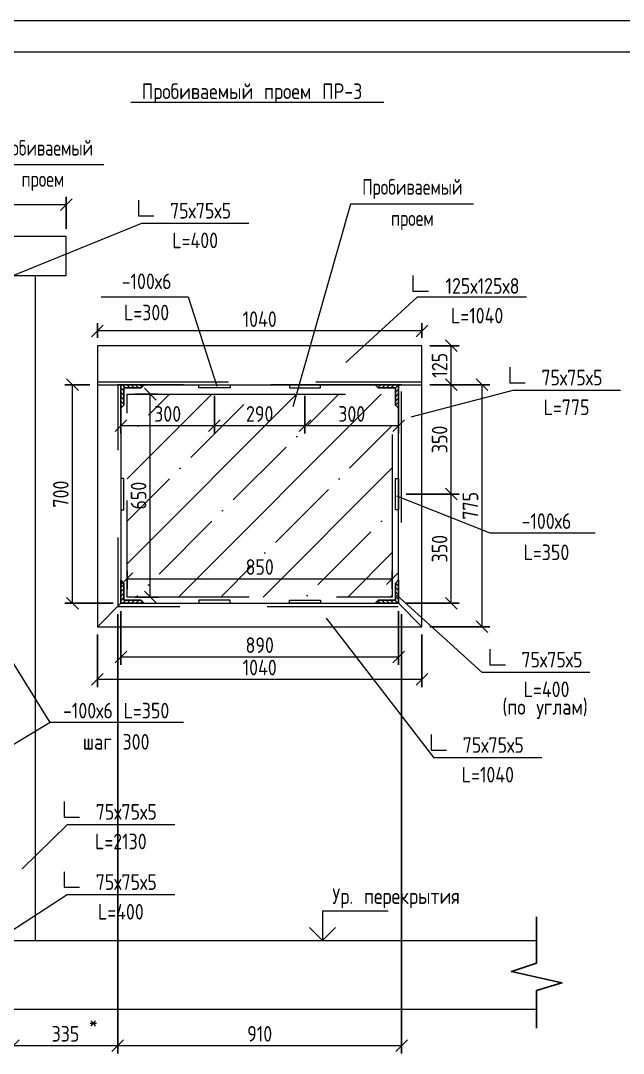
# Model space of a CAD drawing. Header units: metres. Extents: x 14591 to 15202, y 5442 to 5571.
# Drawn here: x 14862.02 to 14871.68, y 5490.92 to 5507.46 of the extents above; entities that cross this region are included whole.
import ezdxf
from ezdxf.enums import TextEntityAlignment as Align

# ---------------------------------------------------------------- set-up
doc = ezdxf.new("R2010")
doc.units = ezdxf.units.M
doc.header["$MEASUREMENT"] = 0
doc.linetypes.add('DGN Style 2', pattern=[3.4985997764467847, 2.099159865868071, -1.399439910578714])
doc.linetypes.add('DGN Style 3', pattern=[4.898039687025499, 3.498599776446785, -1.399439910578714])
doc.layers.get('Defpoints').update_dxf_attribs({"lineweight": 0})
for name, color, linetype, lineweight in [('Level 2', 7, 'Continuous', 0), ('Level 50', 7, 'Continuous', 0), ('Стойки', 7, 'Continuous', 13), ('ЧЕРТЕЖ', 7, 'Continuous', 0)]:
    doc.layers.add(name, color=color, linetype=linetype, lineweight=lineweight)
doc.styles.add('Style-txt', font='txt.shx')
doc.dimstyles.new('20', dxfattribs={"dimtxt": 0.25, "dimasz": 0.1875, "dimexe": 0.125, "dimexo": 0.125, "dimgap": 0.0625, "dimtad": 1, "dimdec": 0, "dimlfac": 200, "dimzin": 11, "dimdsep": 46, "dimtxsty": 'Style-txt', "dimblk": 'OBLIQUE', "dimcen": 0.09000000000000001, "dimclrd": 7, "dimadec": 4, "dimazin": 3, "dimtfac": 1, "dimtdec": 0, "dimtmove": 0, "dimatfit": 1, "dimldrblk": 'TerminatorOpen', "dimfxl": 1, "dimfrac": 2, "dimtzin": 11, "dimlwd": 0, "dimarcsym": 0})

# ---------------------------------------------------------------- blocks, each defined once
blk = doc.blocks.new('*U150')
at = {"layer": 'Level 50', "color": 7, "linetype": 'Continuous', "lineweight": 0}
blk.add_line((-20.48720038832835, 14.49995624570965), (20.51279961166802, 14.49995624570965), dxfattribs=at)
at = {"layer": 'Level 50', "color": 7, "linetype": 'Continuous', "lineweight": 13}
blk.add_line((-18.48720038832835, 13.99995624570965), (20.01279961166802, 13.99995624570965), dxfattribs=at)
blk = doc.blocks.new('формат_А3')
at = {"layer": 'Level 50', "color": 7, "linetype": 'Continuous', "lineweight": 13}
blk.add_blockref('*U150', (20.48720038832835, -14.49995624570965), dxfattribs=at)
blk = doc.blocks.new('_Oblique')
at = {"color": 0, "linetype": 'ByBlock', "lineweight": -2}
blk.add_line((0.5, 0.5), (-0.5, -0.5), dxfattribs=at)
blk = doc.blocks.new('*D206')
at = {"layer": 'Defpoints', "color": 0, "linetype": 'Continuous', "lineweight": 40, "transparency": 16777216}
for p in [(14862.74852522659, 5504.516318882322), (14856.24852522659, 5504.005004965271), (14862.74852522659, 5504.005004965271)]:
    blk.add_point(p, dxfattribs=at)
at = {"layer": 'ЧЕРТЕЖ', "color": 0, "linetype": 'Continuous', "lineweight": -2, "transparency": 16777216}
for p, q in [((14856.24852522659, 5504.130004965271), (14856.24852522659, 5504.641318882322)), ((14862.74852522659, 5504.130004965271), (14862.74852522659, 5504.641318882322))]:
    blk.add_line(p, q, dxfattribs=at)
at = {"layer": 'ЧЕРТЕЖ', "color": 7, "linetype": 'Continuous', "lineweight": 0, "transparency": 16777216}
blk.add_line((14856.24852522659, 5504.516318882322), (14862.74852522659, 5504.516318882322), dxfattribs=at)
at = {"layer": 'ЧЕРТЕЖ', "color": 7, "linetype": 'Continuous', "lineweight": 0, "transparency": 16777216, "xscale": 0.1875, "yscale": 0.1875, "zscale": 0.1875, "rotation": 180}
blk.add_blockref('_Oblique', (14856.24852522659, 5504.516318882322), dxfattribs=at)
at = {"layer": 'ЧЕРТЕЖ', "color": 7, "linetype": 'Continuous', "lineweight": 0, "transparency": 16777216, "xscale": 0.1875, "yscale": 0.1875, "zscale": 0.1875}
blk.add_blockref('_Oblique', (14862.74852522659, 5504.516318882322), dxfattribs=at)
at = {"layer": 'ЧЕРТЕЖ', "color": 0, "linetype": 'Continuous', "lineweight": 0, "transparency": 16777216, "insert": (14859.49852522659, 5504.703818882322), "char_height": 0.25, "attachment_point": 5, "style": 'Style-txt'}
blk.add_mtext('\\H1x;\\W0.8;1300', dxfattribs=at)
blk = doc.blocks.new('TerminatorOpen')
at = {"color": 0, "linetype": 'ByBlock', "lineweight": -2}
for q in [(-1, 0.5), (-1, 0), (-1, -0.5)]:
    blk.add_line((0, 0), q, dxfattribs=at)
blk = doc.blocks.new('*D209')
at = {"layer": 'Defpoints', "color": 0, "linetype": 'Continuous', "lineweight": 40, "transparency": 16777216}
for p in [(14863.24852522659, 5502.494174876797), (14863.24852522659, 5502.255004965223), (14868.44852522658, 5502.255004965223)]:
    blk.add_point(p, dxfattribs=at)
at = {"layer": 'ЧЕРТЕЖ', "color": 0, "linetype": 'Continuous', "lineweight": -2, "transparency": 16777216}
for p, q in [((14863.24852522659, 5502.380004965223), (14863.24852522659, 5502.619174876797)), ((14868.44852522658, 5502.380004965223), (14868.44852522658, 5502.619174876797))]:
    blk.add_line(p, q, dxfattribs=at)
at = {"layer": 'ЧЕРТЕЖ', "color": 7, "linetype": 'Continuous', "lineweight": 0, "transparency": 16777216}
blk.add_line((14868.44852522658, 5502.494174876797), (14863.24852522659, 5502.494174876797), dxfattribs=at)
at = {"layer": 'ЧЕРТЕЖ', "color": 7, "linetype": 'Continuous', "lineweight": 0, "transparency": 16777216, "xscale": 0.1875, "yscale": 0.1875, "zscale": 0.1875, "rotation": 180}
blk.add_blockref('_Oblique', (14863.24852522659, 5502.494174876797), dxfattribs=at)
at = {"layer": 'ЧЕРТЕЖ', "color": 7, "linetype": 'Continuous', "lineweight": 0, "transparency": 16777216, "xscale": 0.1875, "yscale": 0.1875, "zscale": 0.1875}
blk.add_blockref('_Oblique', (14868.44852522658, 5502.494174876797), dxfattribs=at)
at = {"layer": 'ЧЕРТЕЖ', "color": 0, "linetype": 'Continuous', "lineweight": 0, "transparency": 16777216, "insert": (14865.84852522659, 5502.681674876797), "char_height": 0.25, "attachment_point": 5, "style": 'Style-txt'}
blk.add_mtext('\\H1x;\\W0.8;1040', dxfattribs=at)
blk = doc.blocks.new('*U210')
at = {"layer": 'Стойки', "linetype": 'Continuous', "lineweight": 0, "extrusion": (0, 0, -1)}
h = blk.add_hatch(dxfattribs=at)
h.set_pattern_fill('HATCH', style=0, pattern_type=2)
h.set_pattern_definition([(315, (0.309935, 0.609779), (-0.07071067811865475, -0.07071067811865477), [])])
h.paths.add_polyline_path([(0.3749929339355731, -0.3749647436852683), (-0.3750070660644269, -0.3749647436852683), (-0.2750070660622441, -0.2749647436849045), (0.2749929339370283, -0.2749647436849045), (0.2749929339370283, 0.2750352563143679), (0.3749929339355731, 0.3750352563147317)])
at = {"layer": 'Стойки', "color": 7, "linetype": 'Continuous', "lineweight": 13, "extrusion": (0, 0, -1), "flags": 128}
blk.add_lwpolyline([(0.3749929339355731, 0.3750352563147317), (0.2749929339370283, 0.2750352563143679), (0.2749929339370283, -0.2749647436849045), (-0.2750070660622441, -0.2749647436849045), (-0.3750070660644269, -0.3749647436852683), (0.3749929339355731, -0.3749647436852683), (0.3749929339355731, 0.3750352563147317)], close=True, dxfattribs=at)
at = {"layer": 'Стойки', "color": 7, "linetype": 'Continuous', "lineweight": 0, "extrusion": (0, 0, -1), "flags": 128}
blk.add_lwpolyline([(0.3749929339355731, -0.3749647436852683), (-0.3750070660644269, -0.3749647436852683), (-0.2750070660622441, -0.2749647436849045), (0.2749929339370283, -0.2749647436849045), (0.2749929339370283, 0.2750352563143679), (0.3749929339355731, 0.3750352563147317), (0.3749929339355731, -0.3749647436852683)], close=True, dxfattribs=at)
blk = doc.blocks.new('*D213')
at = {"layer": 'Defpoints', "color": 0, "linetype": 'Continuous', "lineweight": 40, "transparency": 16777216}
for p in [(14865.12352522659, 5501.580004965223), (14863.62352522659, 5501.442504965224), (14865.12352522659, 5500.976846075588)]:
    blk.add_point(p, dxfattribs=at)
at = {"layer": 'ЧЕРТЕЖ', "color": 0, "linetype": 'Continuous', "lineweight": -2, "transparency": 16777216}
for p, q in [((14865.12352522659, 5501.455004965223), (14865.12352522659, 5500.851846075588)), ((14863.62352522659, 5501.317504965224), (14863.62352522659, 5500.851846075588))]:
    blk.add_line(p, q, dxfattribs=at)
at = {"layer": 'ЧЕРТЕЖ', "color": 7, "linetype": 'Continuous', "lineweight": 0, "transparency": 16777216}
blk.add_line((14863.62352522659, 5500.976846075588), (14865.12352522659, 5500.976846075588), dxfattribs=at)
at = {"layer": 'ЧЕРТЕЖ', "color": 7, "linetype": 'Continuous', "lineweight": 0, "transparency": 16777216, "xscale": 0.1875, "yscale": 0.1875, "zscale": 0.1875, "rotation": 180}
blk.add_blockref('_Oblique', (14863.62352522659, 5500.976846075588), dxfattribs=at)
at = {"layer": 'ЧЕРТЕЖ', "color": 7, "linetype": 'Continuous', "lineweight": 0, "transparency": 16777216, "xscale": 0.1875, "yscale": 0.1875, "zscale": 0.1875}
blk.add_blockref('_Oblique', (14865.12352522659, 5500.976846075588), dxfattribs=at)
at = {"layer": 'ЧЕРТЕЖ', "color": 0, "linetype": 'Continuous', "lineweight": 0, "transparency": 16777216, "insert": (14864.37352522659, 5501.164346075588), "char_height": 0.25, "attachment_point": 5, "style": 'Style-txt'}
blk.add_mtext('\\H1x;\\W0.8;300', dxfattribs=at)
blk = doc.blocks.new('*D211')
at = {"layer": 'Defpoints', "color": 0, "linetype": 'Continuous', "lineweight": 40, "transparency": 16777216}
for p in [(14865.12352522659, 5501.580004965223), (14866.57352522658, 5501.580004965223), (14866.57352522658, 5500.976846075588)]:
    blk.add_point(p, dxfattribs=at)
at = {"layer": 'ЧЕРТЕЖ', "color": 0, "linetype": 'Continuous', "lineweight": -2, "transparency": 16777216}
for p, q in [((14865.12352522659, 5501.455004965223), (14865.12352522659, 5500.851846075588)), ((14866.57352522658, 5501.455004965223), (14866.57352522658, 5500.851846075588))]:
    blk.add_line(p, q, dxfattribs=at)
at = {"layer": 'ЧЕРТЕЖ', "color": 7, "linetype": 'Continuous', "lineweight": 0, "transparency": 16777216}
blk.add_line((14865.12352522659, 5500.976846075588), (14866.57352522658, 5500.976846075588), dxfattribs=at)
at = {"layer": 'ЧЕРТЕЖ', "color": 7, "linetype": 'Continuous', "lineweight": 0, "transparency": 16777216, "xscale": 0.1875, "yscale": 0.1875, "zscale": 0.1875, "rotation": 180}
blk.add_blockref('_Oblique', (14865.12352522659, 5500.976846075588), dxfattribs=at)
at = {"layer": 'ЧЕРТЕЖ', "color": 7, "linetype": 'Continuous', "lineweight": 0, "transparency": 16777216, "xscale": 0.1875, "yscale": 0.1875, "zscale": 0.1875}
blk.add_blockref('_Oblique', (14866.57352522658, 5500.976846075588), dxfattribs=at)
at = {"layer": 'ЧЕРТЕЖ', "color": 0, "linetype": 'Continuous', "lineweight": 0, "transparency": 16777216, "insert": (14865.84852522659, 5501.164346075588), "char_height": 0.25, "attachment_point": 5, "style": 'Style-txt'}
blk.add_mtext('\\H1x;\\W0.8;290', dxfattribs=at)
blk = doc.blocks.new('*D212')
at = {"layer": 'Defpoints', "color": 0, "linetype": 'Continuous', "lineweight": 40, "transparency": 16777216}
for p in [(14866.57352522658, 5501.580004965223), (14868.07352522658, 5501.630004965224), (14868.07352522658, 5500.976846075588)]:
    blk.add_point(p, dxfattribs=at)
at = {"layer": 'ЧЕРТЕЖ', "color": 0, "linetype": 'Continuous', "lineweight": -2, "transparency": 16777216}
for p, q in [((14866.57352522658, 5501.455004965223), (14866.57352522658, 5500.851846075588)), ((14868.07352522658, 5501.505004965224), (14868.07352522658, 5500.851846075588))]:
    blk.add_line(p, q, dxfattribs=at)
at = {"layer": 'ЧЕРТЕЖ', "color": 7, "linetype": 'Continuous', "lineweight": 0, "transparency": 16777216}
blk.add_line((14866.57352522658, 5500.976846075588), (14868.07352522658, 5500.976846075588), dxfattribs=at)
at = {"layer": 'ЧЕРТЕЖ', "color": 7, "linetype": 'Continuous', "lineweight": 0, "transparency": 16777216, "xscale": 0.1875, "yscale": 0.1875, "zscale": 0.1875, "rotation": 180}
blk.add_blockref('_Oblique', (14866.57352522658, 5500.976846075588), dxfattribs=at)
at = {"layer": 'ЧЕРТЕЖ', "color": 7, "linetype": 'Continuous', "lineweight": 0, "transparency": 16777216, "xscale": 0.1875, "yscale": 0.1875, "zscale": 0.1875}
blk.add_blockref('_Oblique', (14868.07352522658, 5500.976846075588), dxfattribs=at)
at = {"layer": 'ЧЕРТЕЖ', "color": 0, "linetype": 'Continuous', "lineweight": 0, "transparency": 16777216, "insert": (14867.32352522658, 5501.164346075588), "char_height": 0.25, "attachment_point": 5, "style": 'Style-txt'}
blk.add_mtext('\\H1x;\\W0.8;300', dxfattribs=at)
blk = doc.blocks.new('*D216')
at = {"layer": 'Defpoints', "color": 0, "linetype": 'Continuous', "lineweight": 40, "transparency": 16777216}
for p in [(14868.07352522658, 5499.880004965222), (14868.91923371662, 5499.880004965222), (14868.07352522658, 5498.130004965222)]:
    blk.add_point(p, dxfattribs=at)
at = {"layer": 'ЧЕРТЕЖ', "color": 0, "linetype": 'Continuous', "lineweight": -2, "transparency": 16777216}
for p, q in [((14868.19852522658, 5499.880004965222), (14869.04423371662, 5499.880004965222)), ((14868.19852522658, 5498.130004965222), (14869.04423371662, 5498.130004965222))]:
    blk.add_line(p, q, dxfattribs=at)
at = {"layer": 'ЧЕРТЕЖ', "color": 7, "linetype": 'Continuous', "lineweight": 0, "transparency": 16777216}
blk.add_line((14868.91923371662, 5498.130004965222), (14868.91923371662, 5499.880004965222), dxfattribs=at)
at = {"layer": 'ЧЕРТЕЖ', "color": 7, "linetype": 'Continuous', "lineweight": 0, "transparency": 16777216, "xscale": 0.1875, "yscale": 0.1875, "zscale": 0.1875}
for p, rotation in [((14868.91923371662, 5499.880004965222), 90), ((14868.91923371662, 5498.130004965222), 270)]:
    blk.add_blockref('_Oblique', p, dxfattribs=dict(at, rotation=rotation))
at = {"layer": 'ЧЕРТЕЖ', "color": 0, "linetype": 'Continuous', "lineweight": 0, "transparency": 16777216, "insert": (14868.73173371662, 5499.005004965225), "char_height": 0.25, "attachment_point": 5, "rotation": 90, "style": 'Style-txt'}
blk.add_mtext('\\H1x;\\W0.8;350', dxfattribs=at)
blk = doc.blocks.new('*D214')
at = {"layer": 'Defpoints', "color": 0, "linetype": 'Continuous', "lineweight": 40, "transparency": 16777216}
for p in [(14868.44852522658, 5501.630004965223), (14868.91923371662, 5501.630004965223), (14868.07352522658, 5499.880004965222)]:
    blk.add_point(p, dxfattribs=at)
at = {"layer": 'ЧЕРТЕЖ', "color": 0, "linetype": 'Continuous', "lineweight": -2, "transparency": 16777216}
for p, q in [((14868.57352522658, 5501.630004965223), (14869.04423371662, 5501.630004965223)), ((14868.19852522658, 5499.880004965222), (14869.04423371662, 5499.880004965222))]:
    blk.add_line(p, q, dxfattribs=at)
at = {"layer": 'ЧЕРТЕЖ', "color": 7, "linetype": 'Continuous', "lineweight": 0, "transparency": 16777216}
blk.add_line((14868.91923371662, 5499.880004965222), (14868.91923371662, 5501.630004965223), dxfattribs=at)
at = {"layer": 'ЧЕРТЕЖ', "color": 7, "linetype": 'Continuous', "lineweight": 0, "transparency": 16777216, "xscale": 0.1875, "yscale": 0.1875, "zscale": 0.1875}
for p, rotation in [((14868.91923371662, 5501.630004965223), 90), ((14868.91923371662, 5499.880004965222), 270)]:
    blk.add_blockref('_Oblique', p, dxfattribs=dict(at, rotation=rotation))
at = {"layer": 'ЧЕРТЕЖ', "color": 0, "linetype": 'Continuous', "lineweight": 0, "transparency": 16777216, "insert": (14868.73173371662, 5500.755004965225), "char_height": 0.25, "attachment_point": 5, "rotation": 90, "style": 'Style-txt'}
blk.add_mtext('\\H1x;\\W0.8;350', dxfattribs=at)
blk = doc.blocks.new('*D215')
at = {"layer": 'Defpoints', "color": 0, "linetype": 'Continuous', "lineweight": 40, "transparency": 16777216}
for p in [(14868.44852522658, 5502.255004965223), (14868.91923371662, 5502.255004965223), (14868.44852522658, 5501.630004965223)]:
    blk.add_point(p, dxfattribs=at)
at = {"layer": 'ЧЕРТЕЖ', "color": 0, "linetype": 'Continuous', "lineweight": -2, "transparency": 16777216}
for p, q in [((14868.57352522658, 5502.255004965223), (14869.04423371662, 5502.255004965223)), ((14868.57352522658, 5501.630004965223), (14869.04423371662, 5501.630004965223))]:
    blk.add_line(p, q, dxfattribs=at)
at = {"layer": 'ЧЕРТЕЖ', "color": 7, "linetype": 'Continuous', "lineweight": 0, "transparency": 16777216}
blk.add_line((14868.91923371662, 5501.630004965223), (14868.91923371662, 5502.255004965223), dxfattribs=at)
at = {"layer": 'ЧЕРТЕЖ', "color": 7, "linetype": 'Continuous', "lineweight": 0, "transparency": 16777216, "xscale": 0.1875, "yscale": 0.1875, "zscale": 0.1875}
for p, rotation in [((14868.91923371662, 5502.255004965223), 90), ((14868.91923371662, 5501.630004965223), 270)]:
    blk.add_blockref('_Oblique', p, dxfattribs=dict(at, rotation=rotation))
at = {"layer": 'ЧЕРТЕЖ', "color": 0, "linetype": 'Continuous', "lineweight": 0, "transparency": 16777216, "insert": (14868.73173371662, 5501.942504965225), "char_height": 0.25, "attachment_point": 5, "rotation": 90, "style": 'Style-txt'}
blk.add_mtext('\\H1x;\\W0.8;125', dxfattribs=at)
blk = doc.blocks.new('*D217')
at = {"layer": 'Defpoints', "color": 0, "linetype": 'Continuous', "lineweight": 40, "transparency": 16777216}
for p in [(14868.44852522658, 5501.630004965223), (14869.41372186134, 5501.630004965223), (14868.44852522658, 5497.755004965223)]:
    blk.add_point(p, dxfattribs=at)
at = {"layer": 'ЧЕРТЕЖ', "color": 0, "linetype": 'Continuous', "lineweight": -2, "transparency": 16777216}
for p, q in [((14868.57352522658, 5501.630004965223), (14869.53872186134, 5501.630004965223)), ((14868.57352522658, 5497.755004965223), (14869.53872186134, 5497.755004965223))]:
    blk.add_line(p, q, dxfattribs=at)
at = {"layer": 'ЧЕРТЕЖ', "color": 7, "linetype": 'Continuous', "lineweight": 0, "transparency": 16777216}
blk.add_line((14869.41372186134, 5497.755004965223), (14869.41372186134, 5501.630004965223), dxfattribs=at)
at = {"layer": 'ЧЕРТЕЖ', "color": 7, "linetype": 'Continuous', "lineweight": 0, "transparency": 16777216, "xscale": 0.1875, "yscale": 0.1875, "zscale": 0.1875}
for p, rotation in [((14869.41372186134, 5501.630004965223), 90), ((14869.41372186134, 5497.755004965223), 270)]:
    blk.add_blockref('_Oblique', p, dxfattribs=dict(at, rotation=rotation))
at = {"layer": 'ЧЕРТЕЖ', "color": 0, "linetype": 'Continuous', "lineweight": 0, "transparency": 16777216, "insert": (14869.22622186133, 5499.692504965225), "char_height": 0.25, "attachment_point": 5, "rotation": 90, "style": 'Style-txt'}
blk.add_mtext('\\H1x;\\W0.8;775', dxfattribs=at)
blk = doc.blocks.new('*D218')
at = {"layer": 'Defpoints', "color": 0, "linetype": 'Continuous', "lineweight": 40, "transparency": 16777216}
for p in [(14863.62352522659, 5498.130004965222), (14868.07352522658, 5498.130004965223), (14868.07352522658, 5497.272486070579)]:
    blk.add_point(p, dxfattribs=at)
at = {"layer": 'ЧЕРТЕЖ', "color": 0, "linetype": 'Continuous', "lineweight": -2, "transparency": 16777216}
for p, q in [((14863.62352522659, 5498.005004965222), (14863.62352522659, 5497.147486070579)), ((14868.07352522658, 5498.005004965223), (14868.07352522658, 5497.147486070579))]:
    blk.add_line(p, q, dxfattribs=at)
at = {"layer": 'ЧЕРТЕЖ', "color": 7, "linetype": 'Continuous', "lineweight": 0, "transparency": 16777216}
blk.add_line((14863.62352522659, 5497.272486070579), (14868.07352522658, 5497.272486070579), dxfattribs=at)
at = {"layer": 'ЧЕРТЕЖ', "color": 7, "linetype": 'Continuous', "lineweight": 0, "transparency": 16777216, "xscale": 0.1875, "yscale": 0.1875, "zscale": 0.1875, "rotation": 180}
blk.add_blockref('_Oblique', (14863.62352522659, 5497.272486070579), dxfattribs=at)
at = {"layer": 'ЧЕРТЕЖ', "color": 7, "linetype": 'Continuous', "lineweight": 0, "transparency": 16777216, "xscale": 0.1875, "yscale": 0.1875, "zscale": 0.1875}
blk.add_blockref('_Oblique', (14868.07352522658, 5497.272486070579), dxfattribs=at)
at = {"layer": 'ЧЕРТЕЖ', "color": 0, "linetype": 'Continuous', "lineweight": 0, "transparency": 16777216, "insert": (14865.84852522659, 5497.459986070579), "char_height": 0.25, "attachment_point": 5, "style": 'Style-txt'}
blk.add_mtext('\\H1x;\\W0.8;890', dxfattribs=at)
blk = doc.blocks.new('*D219')
at = {"layer": 'Defpoints', "color": 0, "linetype": 'Continuous', "lineweight": 40, "transparency": 16777216}
for p in [(14867.97352522659, 5498.5244087113), (14863.72352522659, 5498.230004965223), (14867.97352522659, 5498.230004965223)]:
    blk.add_point(p, dxfattribs=at)
at = {"layer": 'ЧЕРТЕЖ', "color": 0, "linetype": 'Continuous', "lineweight": -2, "transparency": 16777216}
for p, q in [((14863.72352522659, 5498.355004965223), (14863.72352522659, 5498.6494087113)), ((14867.97352522659, 5498.355004965223), (14867.97352522659, 5498.6494087113))]:
    blk.add_line(p, q, dxfattribs=at)
at = {"layer": 'ЧЕРТЕЖ', "color": 7, "linetype": 'Continuous', "lineweight": 0, "transparency": 16777216}
blk.add_line((14863.72352522659, 5498.5244087113), (14867.97352522659, 5498.5244087113), dxfattribs=at)
at = {"layer": 'ЧЕРТЕЖ', "color": 7, "linetype": 'Continuous', "lineweight": 0, "transparency": 16777216, "xscale": 0.1875, "yscale": 0.1875, "zscale": 0.1875, "rotation": 180}
blk.add_blockref('_Oblique', (14863.72352522659, 5498.5244087113), dxfattribs=at)
at = {"layer": 'ЧЕРТЕЖ', "color": 7, "linetype": 'Continuous', "lineweight": 0, "transparency": 16777216, "xscale": 0.1875, "yscale": 0.1875, "zscale": 0.1875}
blk.add_blockref('_Oblique', (14867.97352522659, 5498.5244087113), dxfattribs=at)
at = {"layer": 'ЧЕРТЕЖ', "color": 0, "linetype": 'Continuous', "lineweight": 0, "transparency": 16777216, "insert": (14865.84852522659, 5498.7119087113), "char_height": 0.25, "attachment_point": 5, "style": 'Style-txt'}
blk.add_mtext('\\H1x;\\W0.8;850', dxfattribs=at)
blk = doc.blocks.new('*D220')
at = {"layer": 'Defpoints', "color": 0, "linetype": 'Continuous', "lineweight": 40, "transparency": 16777216}
for p in [(14863.72352522659, 5501.480004965223), (14864.09434056048, 5501.480004965223), (14863.72352522659, 5498.230004965223)]:
    blk.add_point(p, dxfattribs=at)
at = {"layer": 'ЧЕРТЕЖ', "color": 0, "linetype": 'Continuous', "lineweight": -2, "transparency": 16777216}
for p, q in [((14863.84852522659, 5501.480004965223), (14864.21934056048, 5501.480004965223)), ((14863.84852522659, 5498.230004965223), (14864.21934056048, 5498.230004965223))]:
    blk.add_line(p, q, dxfattribs=at)
at = {"layer": 'ЧЕРТЕЖ', "color": 7, "linetype": 'Continuous', "lineweight": 0, "transparency": 16777216}
blk.add_line((14864.09434056048, 5498.230004965223), (14864.09434056048, 5501.480004965223), dxfattribs=at)
at = {"layer": 'ЧЕРТЕЖ', "color": 7, "linetype": 'Continuous', "lineweight": 0, "transparency": 16777216, "xscale": 0.1875, "yscale": 0.1875, "zscale": 0.1875}
for p, rotation in [((14864.09434056048, 5501.480004965223), 90), ((14864.09434056048, 5498.230004965223), 270)]:
    blk.add_blockref('_Oblique', p, dxfattribs=dict(at, rotation=rotation))
at = {"layer": 'ЧЕРТЕЖ', "color": 0, "linetype": 'Continuous', "lineweight": 0, "transparency": 16777216, "insert": (14863.90684056048, 5499.855004965226), "char_height": 0.25, "attachment_point": 5, "rotation": 90, "style": 'Style-txt'}
blk.add_mtext('\\H1x;\\W0.8;650', dxfattribs=at)
blk = doc.blocks.new('*D221')
at = {"layer": 'Defpoints', "color": 0, "linetype": 'Continuous', "lineweight": 40, "transparency": 16777216}
for p in [(14862.84813602977, 5501.630004965223), (14863.24852522659, 5501.630004965223), (14863.62352522659, 5498.130004965222)]:
    blk.add_point(p, dxfattribs=at)
at = {"layer": 'ЧЕРТЕЖ', "color": 0, "linetype": 'Continuous', "lineweight": -2, "transparency": 16777216}
for p, q in [((14863.12352522659, 5501.630004965223), (14862.72313602977, 5501.630004965223)), ((14863.49852522659, 5498.130004965222), (14862.72313602977, 5498.130004965222))]:
    blk.add_line(p, q, dxfattribs=at)
at = {"layer": 'ЧЕРТЕЖ', "color": 7, "linetype": 'Continuous', "lineweight": 0, "transparency": 16777216}
blk.add_line((14862.84813602977, 5498.130004965222), (14862.84813602977, 5501.630004965223), dxfattribs=at)
at = {"layer": 'ЧЕРТЕЖ', "color": 7, "linetype": 'Continuous', "lineweight": 0, "transparency": 16777216, "xscale": 0.1875, "yscale": 0.1875, "zscale": 0.1875}
for p, rotation in [((14862.84813602977, 5501.630004965223), 90), ((14862.84813602977, 5498.130004965222), 270)]:
    blk.add_blockref('_Oblique', p, dxfattribs=dict(at, rotation=rotation))
at = {"layer": 'ЧЕРТЕЖ', "color": 0, "linetype": 'Continuous', "lineweight": 0, "transparency": 16777216, "insert": (14862.66063602977, 5499.880004965225), "char_height": 0.25, "attachment_point": 5, "rotation": 90, "style": 'Style-txt'}
blk.add_mtext('\\H1x;\\W0.8;700', dxfattribs=at)
blk = doc.blocks.new('*U232')
at = {"layer": 'Стойки', "color": 7, "linetype": 'Continuous', "lineweight": 13, "flags": 128}
blk.add_lwpolyline([(-0.8219642076255695, 0.3627647822977451), (-0.8219642076255695, 0.1127647822977451), (-0.5719642076255695, 0.1127647822977451)], dxfattribs=at)
at = {"layer": 'Level 2', "color": 7, "linetype": 'Continuous', "lineweight": 13, "insert": (0.08870307931829302, -0.04169664627988823), "char_height": 0.2500002, "attachment_point": 5, "line_spacing_factor": 1.14, "style": 'Style-txt'}
blk.add_mtext('\\H1x;\\W0.799999; 75х75х5\\PL=2130', dxfattribs=at)
blk = doc.blocks.new('*U233')
at = {"layer": 'Стойки', "color": 7, "linetype": 'Continuous', "lineweight": 13, "flags": 128}
blk.add_lwpolyline([(-0.8219642076255695, 0.3627647822977451), (-0.8219642076255695, 0.1127647822977451), (-0.5719642076255695, 0.1127647822977451)], dxfattribs=at)
at = {"layer": 'Level 2', "color": 7, "linetype": 'Continuous', "lineweight": 13, "insert": (0.08870307932011201, -0.04169664627988823), "char_height": 0.2500002, "attachment_point": 5, "line_spacing_factor": 1.14, "style": 'Style-txt'}
blk.add_mtext('\\H1x;\\W0.799999; 75х75х5\\PL=400', dxfattribs=at)
blk = doc.blocks.new('*U234')
at = {"layer": 'Стойки', "color": 7, "linetype": 'Continuous', "lineweight": 13, "flags": 128}
blk.add_lwpolyline([(-0.8219642076255695, 0.3627647822977451), (-0.8219642076255695, 0.1127647822977451), (-0.5719642076255695, 0.1127647822977451)], dxfattribs=at)
at = {"layer": 'Level 2', "color": 7, "linetype": 'Continuous', "lineweight": 13, "insert": (0.08870307931829302, -0.04169664627988823), "char_height": 0.2500002, "attachment_point": 5, "line_spacing_factor": 1.14, "style": 'Style-txt'}
blk.add_mtext('\\H1x;\\W0.799999; 75х75х5\\PL=775', dxfattribs=at)
blk = doc.blocks.new('*U235')
at = {"layer": 'Стойки', "color": 7, "linetype": 'Continuous', "lineweight": 13, "flags": 128}
blk.add_lwpolyline([(-0.8219642076237506, 0.3627647822977451), (-0.8219642076237506, 0.1127647822977451), (-0.5719642076237506, 0.1127647822977451)], dxfattribs=at)
at = {"layer": 'Level 2', "color": 7, "linetype": 'Continuous', "lineweight": 13, "insert": (0.08870307932011201, -0.04169664627988823), "char_height": 0.2500002, "attachment_point": 5, "line_spacing_factor": 1.14, "style": 'Style-txt'}
blk.add_mtext('\\H1x;\\W0.799999; 75х75х5\\PL=1040', dxfattribs=at)
blk = doc.blocks.new('*D236')
at = {"layer": 'Defpoints', "color": 0, "linetype": 'Continuous', "lineweight": 40, "transparency": 16777216}
for p in [(14863.24852522659, 5497.755004965223), (14868.44852522658, 5497.755004965223), (14868.44852522658, 5496.914461264919)]:
    blk.add_point(p, dxfattribs=at)
at = {"layer": 'ЧЕРТЕЖ', "color": 0, "linetype": 'Continuous', "lineweight": -2, "transparency": 16777216}
for p, q in [((14863.24852522659, 5497.630004965223), (14863.24852522659, 5496.789461264919)), ((14868.44852522658, 5497.630004965223), (14868.44852522658, 5496.789461264919))]:
    blk.add_line(p, q, dxfattribs=at)
at = {"layer": 'ЧЕРТЕЖ', "color": 7, "linetype": 'Continuous', "lineweight": 0, "transparency": 16777216}
blk.add_line((14863.24852522659, 5496.914461264919), (14868.44852522658, 5496.914461264919), dxfattribs=at)
at = {"layer": 'ЧЕРТЕЖ', "color": 7, "linetype": 'Continuous', "lineweight": 0, "transparency": 16777216, "xscale": 0.1875, "yscale": 0.1875, "zscale": 0.1875, "rotation": 180}
blk.add_blockref('_Oblique', (14863.24852522659, 5496.914461264919), dxfattribs=at)
at = {"layer": 'ЧЕРТЕЖ', "color": 7, "linetype": 'Continuous', "lineweight": 0, "transparency": 16777216, "xscale": 0.1875, "yscale": 0.1875, "zscale": 0.1875}
blk.add_blockref('_Oblique', (14868.44852522658, 5496.914461264919), dxfattribs=at)
at = {"layer": 'ЧЕРТЕЖ', "color": 0, "linetype": 'Continuous', "lineweight": 0, "transparency": 16777216, "insert": (14865.84852522659, 5497.101961264919), "char_height": 0.25, "attachment_point": 5, "style": 'Style-txt'}
blk.add_mtext('\\H1x;\\W0.8;1040', dxfattribs=at)
blk = doc.blocks.new('*D238')
at = {"layer": 'Defpoints', "color": 0, "linetype": 'Continuous', "lineweight": 40, "transparency": 16777216}
for p in [(14863.57352522658, 5498.080004965223), (14861.89852522658, 5492.730004965224), (14863.57352522658, 5491.047113819047)]:
    blk.add_point(p, dxfattribs=at)
at = {"layer": 'ЧЕРТЕЖ', "color": 0, "linetype": 'Continuous', "lineweight": -2, "transparency": 16777216}
for p, q in [((14863.57352522658, 5497.955004965223), (14863.57352522658, 5490.922113819047)), ((14861.89852522658, 5492.605004965224), (14861.89852522658, 5490.922113819047))]:
    blk.add_line(p, q, dxfattribs=at)
at = {"layer": 'ЧЕРТЕЖ', "color": 7, "linetype": 'Continuous', "lineweight": 0, "transparency": 16777216}
blk.add_line((14861.89852522658, 5491.047113819047), (14863.57352522658, 5491.047113819047), dxfattribs=at)
at = {"layer": 'ЧЕРТЕЖ', "color": 7, "linetype": 'Continuous', "lineweight": 0, "transparency": 16777216, "xscale": 0.1875, "yscale": 0.1875, "zscale": 0.1875, "rotation": 180}
blk.add_blockref('_Oblique', (14861.89852522658, 5491.047113819047), dxfattribs=at)
at = {"layer": 'ЧЕРТЕЖ', "color": 7, "linetype": 'Continuous', "lineweight": 0, "transparency": 16777216, "xscale": 0.1875, "yscale": 0.1875, "zscale": 0.1875}
blk.add_blockref('_Oblique', (14863.57352522658, 5491.047113819047), dxfattribs=at)
at = {"layer": 'ЧЕРТЕЖ', "color": 0, "linetype": 'Continuous', "lineweight": 0, "transparency": 16777216, "insert": (14862.73602522658, 5491.234613819047), "char_height": 0.25, "attachment_point": 5, "style": 'Style-txt'}
blk.add_mtext('\\H1x;\\W0.8;335', dxfattribs=at)
blk = doc.blocks.new('*D239')
at = {"layer": 'Defpoints', "color": 0, "linetype": 'Continuous', "lineweight": 40, "transparency": 16777216}
for p in [(14863.57352522658, 5498.080004965223), (14868.12352522659, 5498.080004965223), (14868.12352522659, 5491.047113819046)]:
    blk.add_point(p, dxfattribs=at)
at = {"layer": 'ЧЕРТЕЖ', "color": 0, "linetype": 'Continuous', "lineweight": -2, "transparency": 16777216}
for p, q in [((14863.57352522658, 5497.955004965223), (14863.57352522658, 5490.922113819046)), ((14868.12352522659, 5497.955004965223), (14868.12352522659, 5490.922113819046))]:
    blk.add_line(p, q, dxfattribs=at)
at = {"layer": 'ЧЕРТЕЖ', "color": 7, "linetype": 'Continuous', "lineweight": 0, "transparency": 16777216}
blk.add_line((14863.57352522658, 5491.047113819046), (14868.12352522659, 5491.047113819046), dxfattribs=at)
at = {"layer": 'ЧЕРТЕЖ', "color": 7, "linetype": 'Continuous', "lineweight": 0, "transparency": 16777216, "xscale": 0.1875, "yscale": 0.1875, "zscale": 0.1875, "rotation": 180}
blk.add_blockref('_Oblique', (14863.57352522658, 5491.047113819046), dxfattribs=at)
at = {"layer": 'ЧЕРТЕЖ', "color": 7, "linetype": 'Continuous', "lineweight": 0, "transparency": 16777216, "xscale": 0.1875, "yscale": 0.1875, "zscale": 0.1875}
blk.add_blockref('_Oblique', (14868.12352522659, 5491.047113819046), dxfattribs=at)
at = {"layer": 'ЧЕРТЕЖ', "color": 0, "linetype": 'Continuous', "lineweight": 0, "transparency": 16777216, "insert": (14865.84852522659, 5491.234613819046), "char_height": 0.25, "attachment_point": 5, "style": 'Style-txt'}
blk.add_mtext('\\H1x;\\W0.8;910', dxfattribs=at)
blk = doc.blocks.new('*U245')
at = {"color": 7, "linetype": 'Continuous', "lineweight": 0}
for q in [(-0.631367898067765, -0.2724533445125417), (-0.2162626914469001, -0.2724533445125417)]:
    blk.add_line((-0.4238152947564231, -0.4800059478229741), q, dxfattribs=at)
at = {"color": 7, "linetype": 'Continuous', "lineweight": 0, "flags": 128}
blk.add_lwpolyline([(0.6313712837054481, -0.008227998840993678), (-0.4238152947564231, -0.008227998840993678), (-0.4238152947564231, -0.4800059478229741)], dxfattribs=at)
at = {"color": 7, "linetype": 'Continuous', "lineweight": 13, "style": 'Style-txt', "width": 0.8}
blk.add_text('Ур. перекрытия', height=0.25, dxfattribs=at).set_placement((-0.2652619432919892, 0.2300030896840326), align=Align.MIDDLE_LEFT)

msp = doc.modelspace()

# ---------------------------------------------------------------- hatches: boundary and pattern name
at = {"layer": 'ЧЕРТЕЖ', "linetype": 'DGN Style 3', "lineweight": 0}
h = msp.add_hatch(dxfattribs=at)
h.set_pattern_fill('ANSI35', style=0, pattern_type=2)
h.set_pattern_definition([(45, (14863.384114, 5501.819415999999), (-1.697056274847714, -3.054701294725885), [1.2, -2.16]), (45, (14864.572053, 5503.007356), (-1.697056274847714, -3.054701294725885), [1.2, -2.16]), (45, (14863.723525, 5501.480004999999), (-1.697056274847714, -3.054701294725885), []), (45, (14864.402348, 5502.83765), (-1.697056274847714, -3.054701294725885), [0, -3.36]), (45, (14865.590287, 5504.025589), (-1.697056274847714, -3.054701294725885), [0, -3.36])])
h.paths.add_polyline_path([(14863.72352522659, 5501.480004965223), (14867.97352522659, 5501.480004965223), (14867.97352522659, 5498.230004965223), (14863.72352522659, 5498.230004965223)])

# ---------------------------------------------------------------- linework, layer by layer
at = {"color": 7, "linetype": 'Continuous', "lineweight": 0}
msp.add_line((14868.45066855331, 5492.730004965224), (14869.61090881873, 5492.730004965224), dxfattribs=at)
at = {"color": 7, "linetype": 'Continuous', "lineweight": 0, "flags": 128}
for points in [[(14865.67708624969, 5504.212050223838), (14863.95491752272, 5504.212050223838), (14861.81347658685, 5503.340983443006)], [(14870.12583214539, 5503.035777001337), (14868.3722524454, 5503.035777001337), (14867.22770177421, 5501.98651008953)], [(14871.62876801356, 5501.539170565715), (14869.90659928659, 5501.539170565715), (14868.27277140965, 5501.109324965328)], [(14871.13735444599, 5497.021772813583), (14869.41518571902, 5497.021772813583), (14868.04699399127, 5498.262917331801)], [(14870.36786135252, 5495.654241928142), (14868.64569262555, 5495.654241928142), (14866.91717530967, 5497.891475951997)], [(14864.485803977, 5494.584000648786), (14862.76363525003, 5494.584000648786), (14862.0421918327, 5493.876382275545)], [(14864.485803977, 5493.458652456704), (14862.76363525003, 5493.458652456704), (14861.84408639743, 5492.862697767547)]]:
    msp.add_lwpolyline(points, dxfattribs=at)
at = {"linetype": 'Continuous', "ltscale": 2.5, "flags": 128}
msp.add_lwpolyline([(14870.28581356264, 5493.111239207349), (14870.28581356264, 5492.367285637514), (14869.88340011711, 5492.23285116233), (14870.6919278784, 5492.050350515992), (14870.2858135626, 5491.928053095088), (14870.28586206813, 5491.324285678753)], dxfattribs=at)
at = {"layer": 'Стойки', "color": 7, "linetype": 'Continuous', "lineweight": 13, "flags": 128}
msp.add_lwpolyline([(14868.30391026805, 5503.380389962218), (14868.30391026805, 5503.130389962218), (14868.55391026805, 5503.130389962218)], dxfattribs=at)
at = {"layer": 'ЧЕРТЕЖ', "color": 7, "linetype": 'Continuous', "lineweight": 13}
for p, q in [((14862.24852522659, 5503.380004965271), (14862.24852522659, 5492.730004965224)), ((14863.24852522659, 5497.755004965223), (14863.62352522659, 5498.130004965223)), ((14868.07352522658, 5498.130004965223), (14868.44852522658, 5497.755004965223)), ((14853.12623376194, 5492.730004965224), (14870.28581356264, 5492.730004965224)), ((14853.12620981736, 5491.630004965224), (14870.28583750722, 5491.630004965224))]:
    msp.add_line(p, q, dxfattribs=at)
at = {"layer": 'ЧЕРТЕЖ', "color": 7, "linetype": 'Continuous', "lineweight": 0}
msp.add_line((14862.4906556776, 5496.223425923059), (14861.84384538828, 5495.83062317621), dxfattribs=at)
at = {"layer": 'ЧЕРТЕЖ', "color": 7, "linetype": 'Continuous', "lineweight": 0, "flags": 128}
for points in [[(14863.35226010392, 5505.15219533004), (14861.38287947486, 5505.15219533004), (14860.45687931153, 5501.902316323216)], [(14869.2734442469, 5504.525712629928), (14867.30406361785, 5504.525712629928), (14866.37806345452, 5501.275833623105)], [(14863.30582228077, 5503.036791348937), (14864.69948047428, 5503.036791348937), (14865.16261364018, 5501.606961785079)], [(14871.22684235324, 5499.253649646028), (14869.54439135226, 5499.253649646028), (14868.04825829158, 5499.844706241073)], [(14864.62629030333, 5496.223425923059), (14862.4906556776, 5496.223425923059), (14861.83706224612, 5497.272710065564)]]:
    msp.add_lwpolyline(points, dxfattribs=at)
at = {"layer": 'ЧЕРТЕЖ', "color": 7, "linetype": 'Continuous', "lineweight": 13, "flags": 128}
for points in [[(14856.24852522659, 5503.380004965271), (14862.74852522659, 5503.380004965271), (14862.74852522659, 5504.005004965271), (14856.24852522659, 5504.005004965271), (14856.24852522659, 5503.380004965271)], [(14863.24852522659, 5501.630004965223), (14868.44852522658, 5501.630004965223), (14868.44852522658, 5502.255004965223), (14863.24852522659, 5502.255004965223), (14863.24852522659, 5501.630004965223)], [(14864.87352522659, 5501.580004965223), (14864.87352522659, 5501.630004965224), (14865.37352522659, 5501.630004965224), (14865.37352522659, 5501.580004965223), (14864.87352522659, 5501.580004965223)], [(14866.82352522658, 5501.580004965223), (14866.82352522658, 5501.630004965224), (14866.32352522658, 5501.630004965224), (14866.32352522658, 5501.580004965223), (14866.82352522658, 5501.580004965223)], [(14863.62352522659, 5499.630004965222), (14863.67352522658, 5499.630004965222), (14863.67352522658, 5500.130004965222), (14863.62352522659, 5500.130004965222), (14863.62352522659, 5499.630004965222)], [(14868.07352522658, 5499.630004965222), (14868.02352522658, 5499.630004965222), (14868.02352522658, 5500.130004965222), (14868.07352522658, 5500.130004965222), (14868.07352522658, 5499.630004965222)], [(14864.87352522659, 5498.180004965222), (14864.87352522659, 5498.130004965222), (14865.37352522659, 5498.130004965222), (14865.37352522659, 5498.180004965222), (14864.87352522659, 5498.180004965222)], [(14866.82352522658, 5498.180004965222), (14866.82352522658, 5498.130004965222), (14866.32352522658, 5498.130004965222), (14866.32352522658, 5498.180004965222), (14866.82352522658, 5498.180004965222)]]:
    msp.add_lwpolyline(points, close=True, dxfattribs=at)
at = {"layer": 'ЧЕРТЕЖ', "color": 7, "linetype": 'DGN Style 2', "lineweight": 13, "flags": 128}
for points in [[(14856.24852522659, 5503.43000496527), (14862.74852522659, 5503.43000496527), (14862.74852522659, 5504.005004965271), (14856.24852522659, 5504.005004965271), (14856.24852522659, 5503.43000496527)], [(14863.24852522659, 5501.680004965223), (14868.44852522658, 5501.680004965223), (14868.44852522658, 5502.255004965223), (14863.24852522659, 5502.255004965223), (14863.24852522659, 5501.680004965223)], [(14868.12352522659, 5501.630004965223), (14863.57352522658, 5501.630004965223), (14863.57352522658, 5498.080004965223), (14868.12352522659, 5498.080004965223), (14868.12352522659, 5501.630004965223)]]:
    msp.add_lwpolyline(points, close=True, dxfattribs=at)
at = {"layer": 'ЧЕРТЕЖ', "color": 7, "linetype": 'Continuous', "lineweight": 13, "flags": 128}
for points in [[(14863.24852522659, 5501.630004965224), (14863.24852522659, 5497.755004965223), (14868.44852522658, 5497.755004965223), (14868.44852522658, 5501.630004965223)], [(14863.62352522659, 5501.630004965224), (14863.62352522659, 5498.130004965223), (14868.07352522658, 5498.130004965223), (14868.07352522658, 5501.630004965223)]]:
    msp.add_lwpolyline(points, dxfattribs=at)
at = {"layer": 'ЧЕРТЕЖ', "color": 7, "linetype": 'DGN Style 3', "lineweight": 0, "flags": 128}
msp.add_lwpolyline([(14863.72352522659, 5501.480004965223), (14867.97352522659, 5501.480004965223), (14867.97352522659, 5498.230004965223), (14863.72352522659, 5498.230004965223), (14863.72352522659, 5501.480004965223)], close=True, dxfattribs=at)

# ---------------------------------------------------------------- block references
at = {"color": 7, "linetype": 'Continuous', "lineweight": 0}
msp.add_blockref('*U245', (14867.27827798937, 5493.210010913047), dxfattribs=at)
at = {"layer": 'Level 2', "color": 7, "linetype": 'Continuous', "lineweight": 13}
for name, p in [('*U233', (14864.72594905327, 5504.222396495487)), ('*U234', (14870.67763081713, 5501.549516837365)), ('*U233', (14870.35762975465, 5497.032119085234)), ('*U235', (14869.41672415609, 5495.664588199792)), ('*U232', (14863.53466678057, 5494.594346920437)), ('*U233', (14863.53466678057, 5493.468998728355))]:
    msp.add_blockref(name, p, dxfattribs=at)
at = {"layer": 'Level 50', "color": 7, "linetype": 'Continuous', "lineweight": 13}
msp.add_blockref('формат_А3', (14849.72494079997, 5507.462673905603), dxfattribs=at)
at = {"layer": 'Стойки', "color": 7, "linetype": 'Continuous', "lineweight": 13, "extrusion": (0, 0, -1), "xscale": 0.5, "yscale": 0.5, "zscale": 0.5, "rotation": 180}
msp.add_blockref('*U210', (-14863.81102169355, 5501.442522593381), dxfattribs=at)
at = {"layer": 'Стойки', "color": 7, "linetype": 'Continuous', "lineweight": 13, "xscale": 0.5, "yscale": 0.5, "zscale": 0.5, "rotation": 180}
msp.add_blockref('*U210', (14867.88602875962, 5501.442522593381), dxfattribs=at)
at = {"layer": 'Стойки', "color": 7, "linetype": 'Continuous', "lineweight": 13, "xscale": 0.5, "yscale": 0.5, "zscale": 0.5}
msp.add_blockref('*U210', (14863.81102169355, 5498.317487337065), dxfattribs=at)
at = {"layer": 'Стойки', "color": 7, "linetype": 'Continuous', "lineweight": 13, "extrusion": (0, 0, -1), "xscale": 0.5, "yscale": 0.5, "zscale": 0.5}
msp.add_blockref('*U210', (-14867.88602875962, 5498.317487337065), dxfattribs=at)

# ---------------------------------------------------------------- texts
at = {"layer": 'Level 2', "color": 7, "linetype": 'Continuous', "lineweight": 13, "insert": (14869.33355252335, 5502.97592853364), "char_height": 0.2500002, "attachment_point": 5, "line_spacing_factor": 1.14, "style": 'Style-txt'}
msp.add_mtext('\\H1x;\\W0.799999; 125х125х8\\PL=1040', dxfattribs=at)
at = {"layer": 'ЧЕРТЕЖ', "color": 7, "linetype": 'Continuous', "lineweight": 13, "style": 'Style-txt', "width": 0.8}
msp.add_text('%%u Пробиваемый проем ПР-3  %%U', height=0.25, dxfattribs=at).set_placement((14865.81201880127, 5506.331831861266), align=Align.MIDDLE_CENTER)
msp.add_text('*', height=0.25, rotation=180, dxfattribs=at).set_placement((14863.18035946215, 5491.375972108701), align=Align.MIDDLE_CENTER)
at = {"layer": 'ЧЕРТЕЖ', "color": 7, "linetype": 'Continuous', "lineweight": 13, "char_height": 0.25, "attachment_point": 5, "line_spacing_factor": 1.2, "style": 'Style-txt'}
for s, insert in [('\\H1x;\\W0.72;Пробиваемый\\Pпроем', (14862.37367869157, 5505.142149338401)), ('\\H1x;\\W0.72;Пробиваемый\\Pпроем', (14868.29486283455, 5504.51566663829)), ('\\H1x;\\W0.8;-100х6\\PL=300', (14864.03558224688, 5503.037779815678)), ('\\H1x;\\W0.8;-100х6\\PL=350', (14870.44430700395, 5499.196913991903)), ('\\H1x;\\W0.8;(по углам)', (14870.42194885111, 5496.437406860463)), ('\\H1x;\\W0.8;-100х6 L=350\\Pшаг 300', (14863.54792603822, 5496.161812814532))]:
    msp.add_mtext(s, dxfattribs=dict(at, insert=insert))

# ---------------------------------------------------------------- dimensions: what is measured, and where the dimension line sits
at = {"layer": 'ЧЕРТЕЖ', "color": 7, "linetype": 'Continuous', "lineweight": 0}
for base, p1, p2, picture, middle in [((14862.74852522659, 5504.516318882322), (14856.24852522659, 5504.005004965271), (14862.74852522659, 5504.005004965271), '*D206', (14859.49852522659, 5504.703818882322)), ((14865.12352522659, 5500.976846075588), (14863.62352522659, 5501.442504965224), (14865.12352522659, 5501.580004965223), '*D213', (14864.37352522659, 5501.164346075588)), ((14866.57352522658, 5500.976846075588), (14865.12352522659, 5501.580004965223), (14866.57352522658, 5501.580004965223), '*D211', (14865.84852522659, 5501.164346075588)), ((14868.07352522658, 5500.976846075588), (14866.57352522658, 5501.580004965223), (14868.07352522658, 5501.630004965224), '*D212', (14867.32352522658, 5501.164346075588)), ((14867.97352522659, 5498.5244087113), (14863.72352522659, 5498.230004965223), (14867.97352522659, 5498.230004965223), '*D219', (14865.84852522659, 5498.7119087113)), ((14868.07352522658, 5497.272486070579), (14863.62352522659, 5498.130004965222), (14868.07352522658, 5498.130004965223), '*D218', (14865.84852522659, 5497.459986070579)), ((14863.57352522658, 5491.047113819047), (14861.89852522658, 5492.730004965224), (14863.57352522658, 5498.080004965223), '*D238', (14862.73602522658, 5491.234613819047)), ((14868.12352522659, 5491.047113819046), (14863.57352522658, 5498.080004965223), (14868.12352522659, 5498.080004965223), '*D239', (14865.84852522659, 5491.234613819046)), ((14868.44852522658, 5496.914461264919), (14863.24852522659, 5497.755004965223), (14868.44852522658, 5497.755004965223), '*D236', (14865.84852522659, 5497.101961264919))]:
    dim = msp.add_linear_dim(base=base, p1=p1, p2=p2, text='\\H1x;\\W0.8;<>', dimstyle='20', override={"dimtofl": 0, "dimtmove": 1, "dimatfit": 3, "dimfrac": 0}, dxfattribs=at)
    dim.commit()
    dim.dimension.update_dxf_attribs({"geometry": picture, "text_midpoint": middle})
for base, p1, p2, angle, picture, middle in [((14863.24852522659, 5502.494174876797), (14868.44852522658, 5502.255004965223), (14863.24852522659, 5502.255004965223), 180, '*D209', (14865.84852522659, 5502.681674876797)), ((14868.91923371662, 5502.255004965223), (14868.44852522658, 5501.630004965223), (14868.44852522658, 5502.255004965223), 90, '*D215', (14868.73173371662, 5501.942504965225)), ((14862.84813602977, 5501.630004965223), (14863.62352522659, 5498.130004965222), (14863.24852522659, 5501.630004965223), 90, '*D221', (14862.66063602977, 5499.880004965225)), ((14868.91923371662, 5501.630004965223), (14868.07352522658, 5499.880004965222), (14868.44852522658, 5501.630004965223), 90, '*D214', (14868.73173371662, 5500.755004965225)), ((14869.41372186134, 5501.630004965223), (14868.44852522658, 5497.755004965223), (14868.44852522658, 5501.630004965223), 90, '*D217', (14869.22622186133, 5499.692504965225)), ((14864.09434056048, 5501.480004965223), (14863.72352522659, 5498.230004965223), (14863.72352522659, 5501.480004965223), 90, '*D220', (14863.90684056048, 5499.855004965226)), ((14868.91923371662, 5499.880004965222), (14868.07352522658, 5498.130004965222), (14868.07352522658, 5499.880004965222), 90, '*D216', (14868.73173371662, 5499.005004965225))]:
    dim = msp.add_linear_dim(base=base, p1=p1, p2=p2, angle=angle, text='\\H1x;\\W0.8;<>', dimstyle='20', override={"dimtofl": 0, "dimtmove": 1, "dimatfit": 3, "dimfrac": 0}, dxfattribs=at)
    dim.commit()
    dim.dimension.update_dxf_attribs({"geometry": picture, "text_midpoint": middle})

doc.saveas('drawing.dxf')
